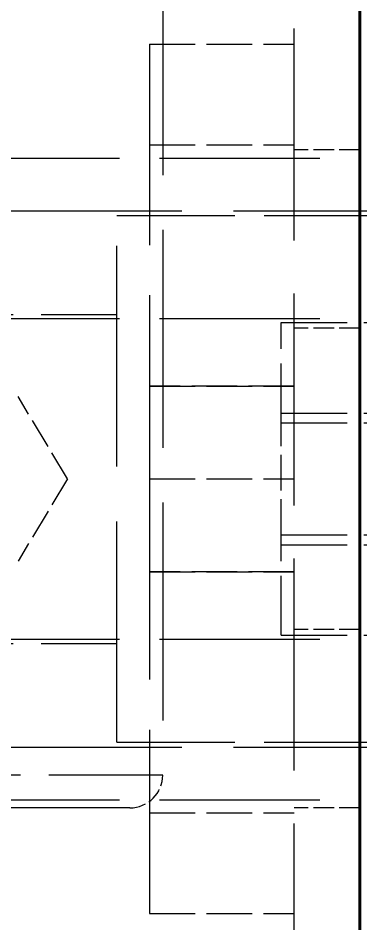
# Model space of a CAD drawing. Header units: millimetres. Extents: x 0 to 2523, y 0 to 1782.
# Drawn here: x 476.21 to 486.61, y 1041.48 to 1068.98 of the extents above; entities that cross this region are included whole.
import ezdxf

# ---------------------------------------------------------------- set-up
doc = ezdxf.new("R2010")
doc.units = ezdxf.units.MM
doc.header["$LTSCALE"] = 3
doc.linetypes.add('DASHED', pattern=[0.2067, 0.1654, -0.0413])
for name, color, linetype, lineweight in [('가려진 것(ISO)', 2, 'DASHED', 18), ('가려진 좁은 것(ISO)', 2, 'DASHED', 18), ('가시적인 것(ISO)', 3, 'Continuous', 40), ('치수(ISO)', 2, 'Continuous', 25)]:
    doc.layers.add(name, color=color, linetype=linetype, lineweight=lineweight)
doc.styles.add('치수 텍스트_PSTEK_POSCO', font='isocp.shx')
doc.dimstyles.new('치수_PSTEK_POSCO', dxfattribs={"dimscale": 3, "dimtxt": 2.5, "dimasz": 1.5, "dimexe": 1, "dimexo": 1.5, "dimgap": 1, "dimtad": 1, "dimrnd": 1e-08, "dimdsep": 46, "dimtxsty": '치수 텍스트_PSTEK_POSCO', "dimcen": 0.09, "dimdle": 10, "dimclrd": 7, "dimclre": 7, "dimclrt": 2, "dimadec": 1, "dimazin": 2, "dimtfac": 1, "dimtmove": 0, "dimatfit": 3, "dimfxl": 0, "dimtolj": 1, "dimlwd": -1, "dimlwe": -1, "dimarcsym": 0})

# ---------------------------------------------------------------- blocks, each defined once
blk = doc.blocks.new('*D110')
at = {"layer": 'Defpoints', "color": 0}
for p in [(267.606, 1247.048), (267.606, 1184.973), (515.606, 1001.973)]:
    blk.add_point(p, dxfattribs=at)
at = {"layer": '치수(ISO)', "color": 7}
for p, q in [((267.606, 1189.473), (267.606, 1250.048)), ((515.606, 1006.473), (515.606, 1250.048)), ((511.106, 1247.048), (272.106, 1247.048))]:
    blk.add_line(p, q, dxfattribs=at)
for points in [[(272.106, 1247.798), (272.106, 1246.298), (267.606, 1247.048)], [(511.106, 1247.798), (511.106, 1246.298), (515.606, 1247.048)]]:
    blk.add_solid(points, dxfattribs=at)
at = {"layer": '치수(ISO)', "color": 2, "insert": (384.385, 1253.799), "char_height": 7.5, "attachment_point": 4, "style": '치수 텍스트_PSTEK_POSCO'}
blk.add_mtext('\\A1;248', dxfattribs=at)

msp = doc.modelspace()

# ---------------------------------------------------------------- linework, layer by layer
at = {"layer": '가려진 것(ISO)', "ltscale": 12.982798}
msp.add_line((484.6056, 546.9732), (484.6056, 1182.9732), dxfattribs=at)
at = {"layer": '가려진 것(ISO)', "ltscale": 13.3619}
msp.add_line((480.6056, 1103.9732), (480.6056, 1045.9732), dxfattribs=at)
at = {"layer": '가려진 것(ISO)', "ltscale": 12.296404}
for p, q in [((480.2056, 1068.1801), (480.2056, 1054.9732)), ((480.2056, 1054.9732), (480.2056, 1041.7663))]:
    msp.add_line(p, q, dxfattribs=at)
at = {"layer": '가려진 것(ISO)', "ltscale": 2.793455}
for p, q in [((480.2056, 1068.1801), (484.6056, 1068.1801)), ((480.2056, 1065.1232), (484.6056, 1065.1232)), ((480.2056, 1054.9732), (484.6056, 1054.9732)), ((480.2056, 1044.8232), (484.6056, 1044.8232)), ((480.2056, 1041.7663), (484.6056, 1041.7663))]:
    msp.add_line(p, q, dxfattribs=at)
at = {"layer": '가려진 것(ISO)', "ltscale": 9.837123}
for p, q in [((474.4056, 1064.7232), (486.6056, 1064.7232)), ((474.4056, 1059.8463), (486.6056, 1059.8463)), ((474.4056, 1050.1001), (486.6056, 1050.1001)), ((474.4056, 1045.2232), (486.6056, 1045.2232))]:
    msp.add_line(p, q, dxfattribs=at)
at = {"layer": '가려진 것(ISO)', "ltscale": 1.269698}
for p, q in [((486.6056, 1064.9732), (484.6056, 1064.9732)), ((486.6056, 1059.5558), (484.6056, 1059.5558)), ((486.6056, 1050.3906), (484.6056, 1050.3906)), ((486.6056, 1044.9732), (484.6056, 1044.9732))]:
    msp.add_line(p, q, dxfattribs=at)
at = {"layer": '가려진 것(ISO)', "ltscale": 12.659248}
for p, q in [((474.9056, 1063.1232), (490.6056, 1063.1232)), ((474.9056, 1046.8232), (490.6056, 1046.8232))]:
    msp.add_line(p, q, dxfattribs=at)
at = {"layer": '가려진 것(ISO)', "ltscale": 13.510047}
msp.add_line((479.2056, 1046.9732), (479.2056, 1062.9732), dxfattribs=at)
at = {"layer": '가려진 것(ISO)', "ltscale": 7.237747}
for p, q in [((479.2056, 1062.9732), (490.6056, 1062.9732)), ((479.2056, 1046.9732), (490.6056, 1046.9732))]:
    msp.add_line(p, q, dxfattribs=at)
at = {"layer": '가려진 것(ISO)', "ltscale": 6.856808}
for p, q in [((468.4056, 1059.9732), (479.2056, 1059.9732)), ((468.4056, 1049.9732), (479.2056, 1049.9732))]:
    msp.add_line(p, q, dxfattribs=at)
at = {"layer": '가려진 것(ISO)', "ltscale": 3.633251}
for p, q in [((484.2056, 1056.6732), (484.2056, 1059.7232)), ((484.2056, 1050.2232), (484.2056, 1053.2732))]:
    msp.add_line(p, q, dxfattribs=at)
at = {"layer": '가려진 것(ISO)', "ltscale": 4.063253}
for p, q in [((484.2056, 1059.7232), (490.6056, 1059.7232)), ((484.2056, 1056.9732), (490.6056, 1056.9732)), ((484.2056, 1056.6732), (490.6056, 1056.6732)), ((484.2056, 1053.2732), (490.6056, 1053.2732)), ((484.2056, 1052.9732), (490.6056, 1052.9732)), ((484.2056, 1050.2232), (490.6056, 1050.2232))]:
    msp.add_line(p, q, dxfattribs=at)
at = {"layer": '가려진 것(ISO)', "ltscale": 1.851636}
for q in [(476.2056, 1057.4732), (476.2056, 1052.4732)]:
    msp.add_line((477.7078, 1054.9732), q, dxfattribs=at)
at = {"layer": '가려진 것(ISO)', "ltscale": 2.175142}
msp.add_line((484.2056, 1053.2732), (484.2056, 1056.6732), dxfattribs=at)
at = {"layer": '가려진 것(ISO)', "ltscale": 13.707466}
msp.add_line((479.6056, 1044.9732), (462.6056, 1044.9732), dxfattribs=at)
at = {"layer": '가려진 것(ISO)', "ltscale": 0.997197}
msp.add_arc((479.6056, 1045.9732), 1, 270, 0, dxfattribs=at)
at = {"layer": '가려진 좁은 것(ISO)', "ltscale": 2.793455}
for p, q in [((480.2056, 1057.7945), (484.6056, 1057.7945)), ((484.6056, 1057.7945), (480.2056, 1057.7945)), ((484.6056, 1052.1518), (480.2056, 1052.1518)), ((480.2056, 1052.1518), (484.6056, 1052.1518))]:
    msp.add_line(p, q, dxfattribs=at)
at = {"layer": '가려진 좁은 것(ISO)', "ltscale": 6.980978}
msp.add_line((480.6056, 1045.9732), (473.6056, 1045.9732), dxfattribs=at)
at = {"layer": '가시적인 것(ISO)'}
msp.add_line((486.6056, 544.9732), (486.6056, 1184.9732), dxfattribs=at)

# ---------------------------------------------------------------- dimensions: what is measured, and where the dimension line sits
at = {"layer": '치수(ISO)', "color": 7}
dim = msp.add_linear_dim(base=(267.6056, 1247.0479), p1=(515.6056, 1001.9732), p2=(267.6056, 1184.9732), angle=180, dimstyle='치수_PSTEK_POSCO', override={"dimdec": 2, "dimtp": 0, "dimtm": 0, "dimtdec": 2, "dimtofl": 0, "dimatfit": 1}, dxfattribs=at)
dim.commit()
dim.dimension.update_dxf_attribs({"geometry": '*D110', "text_midpoint": (391.6056, 1247.0479), "dimtype": 160})

doc.saveas('drawing.dxf')
